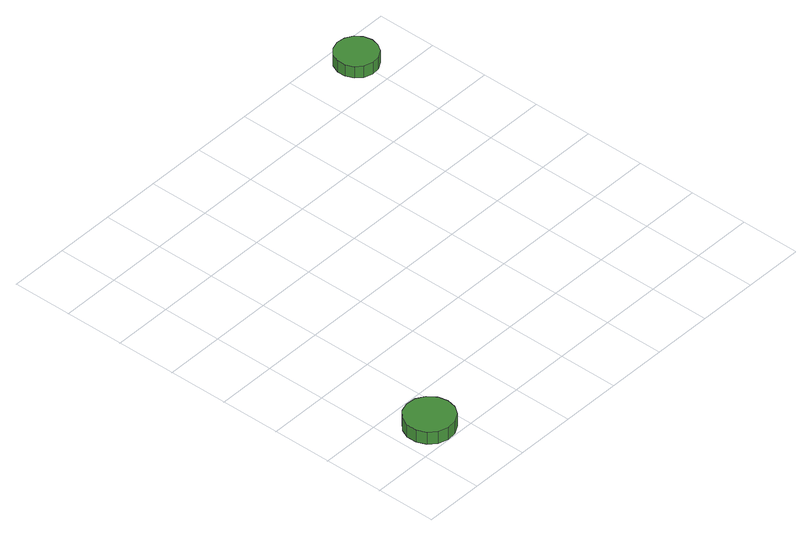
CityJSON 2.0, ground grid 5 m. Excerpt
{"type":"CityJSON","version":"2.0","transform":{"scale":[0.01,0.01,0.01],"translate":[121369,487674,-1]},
"CityObjects":{
"tree1":{"type":"SolitaryVegetationObject","attributes":{"function":"something"},"geometry":[{"type":"MultiSurface","lod":"1","boundaries":[[[0,1,2,3,4,5,6,7,8,9,10,11,12,13,14]],[[15,16,17,18,19,20,21,22,23,24,25,26,27,28,29]],[[0,29,28,1]],[[1,28,27,2]],[[2,27,26,3]],[[3,26,25,4]],[[4,25,24,5]],[[5,24,23,6]],[[6,23,22,7]],[[7,22,21,8]],[[8,21,20,9]],[[9,20,19,10]],[[10,19,18,11]],[[11,18,17,12]],[[12,17,16,13]],[[13,16,15,14]],[[14,15,29,0]]]}]},
"tree2":{"type":"SolitaryVegetationObject","attributes":{"function":"something"},"geometry":[{"type":"MultiSurface","lod":"1","boundaries":[[[30,31,32,33,34,35,36,37,38,39,40,41,42,43,44]],[[45,46,47,48,49,50,51,52,53,54,55,56,57,58,59]],[[30,59,58,31]],[[31,58,57,32]],[[32,57,56,33]],[[33,56,55,34]],[[34,55,54,35]],[[35,54,53,36]],[[36,53,52,37]],[[37,52,51,38]],[[38,51,50,39]],[[39,50,49,40]],[[40,49,48,41]],[[41,48,47,42]],[[42,47,46,43]],[[43,46,45,44]],[[44,45,59,30]]]}]}
},
"vertices":[
[483,204,191],[466,287,191],[416,355,191],[343,397,191],[260,406,191],[180,380,191],[117,323,191],[83,246,191],[83,162,191],[117,85,191],[180,29,191],[260,3,191],[343,12,191],[416,54,191],[466,122,191],[466,122,77],[416,54,77],[343,12,77],[260,3,77],[180,29,77],[117,85,77],[83,162,77],[83,246,77],[117,323,77],[180,380,77],[260,406,77],[343,397,77],[416,355,77],[466,287,77],[483,204,77],
[3165,3290,184],[3150,3361,184],[3108,3419,184],[3045,3455,184],[2974,3463,184],[2905,3441,184],[2851,3392,184],[2822,3326,184],[2822,3254,184],[2851,3188,184],[2905,3140,184],[2974,3118,184],[3045,3125,184],[3108,3161,184],[3150,3220,184],[3150,3220,76],[3108,3161,76],[3045,3125,76],[2974,3118,76],[2905,3140,76],[2851,3188,76],[2822,3254,76],[2822,3326,76],[2851,3392,76],[2905,3441,76],[2974,3463,76],[3045,3455,76],[3108,3419,76],[3150,3361,76],[3165,3290,76]
]}
